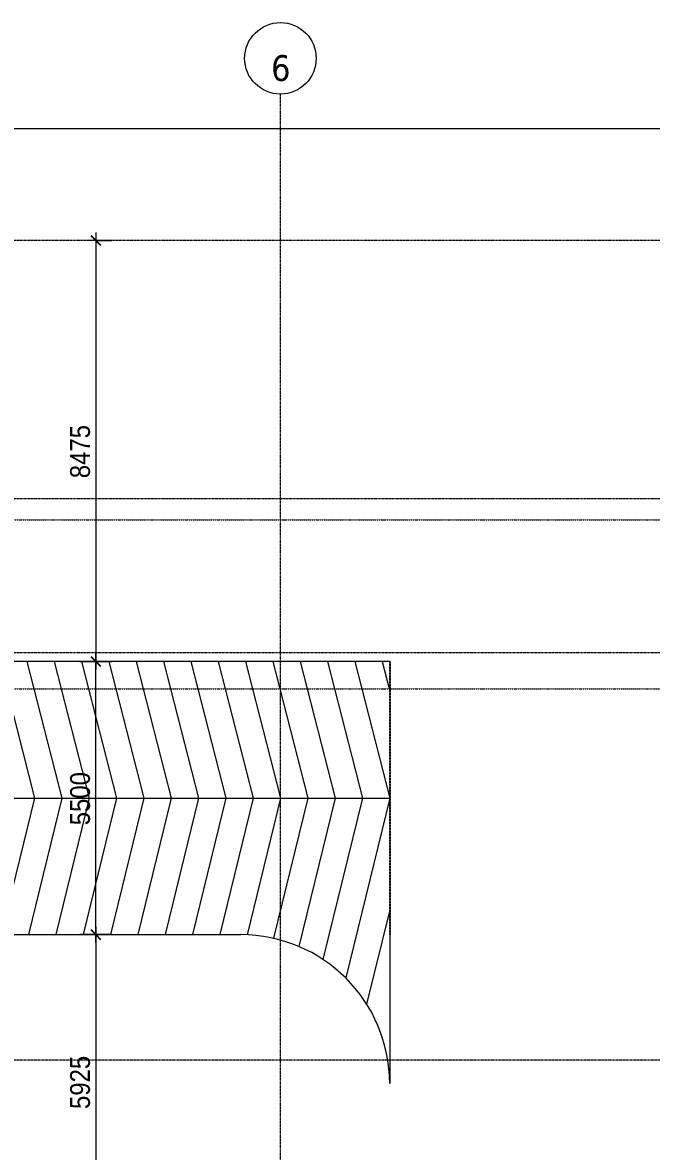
# Model space of a CAD drawing. Header units: millimetres. Extents: x 25998 to 252958, y -15958 to 83425.
# Drawn here: x 55761 to 68423, y 59898 to 82625 of the extents above; entities that cross this region are included whole.
import ezdxf

# ---------------------------------------------------------------- set-up
doc = ezdxf.new("R2010")
doc.units = ezdxf.units.MM
for name, pattern in [('Dash 1_16_', [3.175, 1.5875, -1.5875]), ('Dash Dot 3_16_', [7.9375, 4.7625, -1.5875, 0, -1.5875]), ('Grid Line', [22.225, 12.7, -3.175, 3.175, -3.175])]:
    doc.linetypes.add(name, pattern=pattern)
for name, color, linetype, lineweight in [('A-ANNO-DIMS', 211, 'Continuous', 9), ('A-ANNO-DIMS-160', 211, 'Continuous', 9), ('A-DETL-1', 90, 'Dash 1_16_', 25), ('A-DETL-THIN', 151, 'Continuous', 9), ('G-ANNO-SYMB-1', 111, 'Dash Dot 3_16_', 18), ('S-GRID-1', 1, 'Grid Line', 9), ('S-GRID-IDEN', 1, 'Continuous', 9)]:
    doc.layers.add(name, color=color, linetype=linetype, lineweight=lineweight)
doc.styles.add('Tahoma_B', font='tahomabd_0.ttf', dxfattribs={"height": 520})
doc.styles.add('UTM Avo', font='UTM Avo.ttf', dxfattribs={"width": 0.9, "height": 400})
doc.dimstyles.new('1_Dim_chi_tiet_2_5', dxfattribs={"dimscale": 304.8, "dimtxt": 399.720379, "dimasz": 0.629921, "dimexe": 0.524934, "dimexo": 0.0625, "dimgap": 0.052493, "dimtad": 1, "dimdec": 0, "dimrnd": 5, "dimzin": 0, "dimdsep": 46, "dimtxsty": 'UTM Avo', "dimblk1": 'OBLIQUE', "dimblk2": 'OBLIQUE', "dimsah": 1, "dimcen": 0.09, "dimdle": 0.524934, "dimazin": 0, "dimtfac": 1, "dimtdec": 4, "dimtix": 1, "dimtmove": 0, "dimatfit": 3, "dimfxl": 1.049869, "dimfxlon": 1, "dimtvp": 1, "dimtolj": 1, "dimtzin": 0, "dimarcsym": 2})

# ---------------------------------------------------------------- blocks, each defined once
blk = doc.blocks.new('Grid - M_Grid Head - Circle-353313-TKCS_MB TẦNG HẦM')
at = {"layer": 'S-GRID-IDEN'}
blk.add_circle((0, 0), 4.5, dxfattribs=at)
blk = doc.blocks.new('DIMBLOCK66-TKCS_MB TẦNG HẦM')
at = {"layer": 'A-ANNO-DIMS-160'}
for p, q in [((54953, 80811), (54953, 80331)), ((54953, 80491), (54953, 80811)), ((105953, 80811), (105953, 80331)), ((105953, 80491), (105953, 80811)), ((54793, 80491), (106113, 80491))]:
    blk.add_line(p, q, dxfattribs=at)
at = {"layer": 'A-ANNO-DIMS-160', "lineweight": 25}
for p, q in [((54953, 80491), (54857, 80395)), ((54953, 80491), (55049, 80587)), ((105953, 80491), (105857, 80395)), ((105953, 80491), (106049, 80587))]:
    blk.add_line(p, q, dxfattribs=at)
at = {"layer": 'A-ANNO-DIMS-160', "color": 0, "insert": (79768, 81011), "char_height": 400, "width": 1643.29, "attachment_point": 1, "line_spacing_factor": 1.110334, "style": 'UTM Avo'}
blk.add_mtext('51000', dxfattribs=at)
blk = doc.blocks.new('_Oblique')
at = {"color": 0, "linetype": 'ByBlock', "lineweight": -2}
blk.add_line((-0.5, -0.5), (0.5, 0.5), dxfattribs=at)
blk = doc.blocks.new('DIMBLOCK79-TKCS_MB TẦNG HẦM')
at = {"layer": 'A-ANNO-DIMS-160', "lineweight": 25}
for p, q in [((57237, 64262), (57141, 64358)), ((57237, 64262), (57333, 64166)), ((57237, 58337), (57141, 58433)), ((57237, 58337), (57333, 58241))]:
    blk.add_line(p, q, dxfattribs=at)
at = {"layer": 'A-ANNO-DIMS-160'}
for p, q in [((57237, 64422), (57237, 58177)), ((57557, 64262), (57077, 64262)), ((57237, 64262), (57557, 64262)), ((57557, 58337), (57077, 58337)), ((57237, 58337), (57557, 58337))]:
    blk.add_line(p, q, dxfattribs=at)
at = {"layer": 'A-ANNO-DIMS-160', "color": 0, "insert": (56718, 60752), "char_height": 400, "width": 1314.64, "attachment_point": 1, "rotation": 90, "line_spacing_factor": 1.110334, "style": 'UTM Avo'}
blk.add_mtext('5925', dxfattribs=at)
blk = doc.blocks.new('DIMBLOCK80-TKCS_MB TẦNG HẦM')
at = {"layer": 'A-ANNO-DIMS-160'}
for p, q in [((57557, 78237), (57077, 78237)), ((57237, 78397), (57237, 69602)), ((57237, 78237), (57557, 78237)), ((57557, 69762), (57077, 69762)), ((57237, 69762), (57557, 69762))]:
    blk.add_line(p, q, dxfattribs=at)
at = {"layer": 'A-ANNO-DIMS-160', "lineweight": 25}
for p, q in [((57237, 78237), (57141, 78333)), ((57237, 78237), (57333, 78141)), ((57237, 69762), (57141, 69858)), ((57237, 69762), (57333, 69666))]:
    blk.add_line(p, q, dxfattribs=at)
at = {"layer": 'A-ANNO-DIMS-160', "color": 0, "insert": (56718, 73452), "char_height": 400, "width": 1314.64, "attachment_point": 1, "rotation": 90, "line_spacing_factor": 1.110334, "style": 'UTM Avo'}
blk.add_mtext('8475', dxfattribs=at)
blk = doc.blocks.new('DIMBLOCK81-TKCS_MB TẦNG HẦM')
at = {"layer": 'A-ANNO-DIMS-160', "lineweight": 25}
for p, q in [((57237, 69762), (57141, 69858)), ((57237, 69762), (57333, 69666)), ((57237, 64262), (57141, 64358)), ((57237, 64262), (57333, 64166))]:
    blk.add_line(p, q, dxfattribs=at)
at = {"layer": 'A-ANNO-DIMS-160'}
for p, q in [((57237, 64102), (57237, 69922)), ((56917, 69762), (57397, 69762)), ((57237, 69762), (56917, 69762)), ((56917, 64262), (57397, 64262)), ((57237, 64262), (56917, 64262))]:
    blk.add_line(p, q, dxfattribs=at)
at = {"layer": 'A-ANNO-DIMS-160', "color": 0, "insert": (56718, 66464), "char_height": 400, "width": 1314.64, "attachment_point": 1, "rotation": 90, "line_spacing_factor": 1.110334, "style": 'UTM Avo'}
blk.add_mtext('5500', dxfattribs=at)

msp = doc.modelspace()

# ---------------------------------------------------------------- linework, layer by layer
at = {"layer": 'A-DETL-1'}
msp.add_line((63152.6, 69761.9), (63152.6, 64261.9), dxfattribs=at)
at = {"layer": 'A-DETL-THIN'}
for p, q in [((63152.6, 69761.9), (45952.6, 69761.9)), ((55299.6, 69761.9), (56002.6, 67011.9)), ((55849.6, 69761.9), (56552.6, 67011.9)), ((56399.6, 69761.9), (57102.6, 67011.9)), ((56949.6, 69761.9), (57652.6, 67011.9)), ((57499.6, 69761.9), (58202.6, 67011.9)), ((58049.6, 69761.9), (58752.6, 67011.9)), ((58599.6, 69761.9), (59302.6, 67011.9)), ((59149.6, 69761.9), (59852.6, 67011.9)), ((59699.6, 69761.9), (60402.6, 67011.9)), ((60249.2, 69763.5), (60952.6, 67011.9)), ((60799.6, 69761.9), (61502.6, 67011.9)), ((61349.6, 69761.9), (62052.6, 67011.9)), ((61899.6, 69761.9), (62602.6, 67011.9)), ((62449.6, 69761.9), (63152.6, 67011.9)), ((62999.6, 69761.9), (63152.6, 69163.7)), ((63152.6, 69761.9), (63152.6, 61261.9)), ((45952.6, 67011.9), (63152.6, 67011.9)), ((56002.6, 67011.9), (55330.5, 64261.9)), ((56552.6, 67011.9), (55880.5, 64261.9)), ((57102.6, 67011.9), (56430.5, 64261.9)), ((57652.6, 67011.9), (56980.5, 64261.9)), ((58202.6, 67011.9), (57530.5, 64261.9)), ((58752.6, 67011.9), (58080.5, 64261.9)), ((59302.6, 67011.9), (58630.5, 64261.9)), ((59852.6, 67011.9), (59180.5, 64261.9)), ((60402.6, 67011.9), (59730.5, 64261.9)), ((60952.6, 67011.9), (60279.8, 64259.2)), ((61502.6, 67011.9), (60812.5, 64188.4)), ((62052.6, 67011.9), (61322.4, 64024.4)), ((62602.6, 67011.9), (61808.7, 63763.4)), ((63152.6, 67011.9), (62267.3, 63389.8)), ((63152.6, 64761.4), (62688.9, 62864.1)), ((45952.6, 64261.9), (60152.6, 64261.9))]:
    msp.add_line(p, q, dxfattribs=at)
msp.add_arc((60152.6, 61261.9), 3000, 360, 90, dxfattribs=at)
at = {"layer": 'G-ANNO-SYMB-1'}
for p, q in [((26379.4, 72614.1), (134566.1, 72614.1)), ((26379.4, 69211.5), (134566.1, 69211.5))]:
    msp.add_line(p, q, dxfattribs=at)
at = {"layer": 'S-GRID-1'}
for p, q in [((60952.6, 77184.9), (60952.6, 81184.9)), ((128880.9, 78236.9), (31838.8, 78236.9)), ((60952.6, 16318.9), (60952.6, 77184.9)), ((128880.9, 73036.9), (31838.8, 73036.9)), ((128880.9, 69936.9), (31838.8, 69936.9)), ((128880.9, 61736.9), (31838.8, 61736.9))]:
    msp.add_line(p, q, dxfattribs=at)

# ---------------------------------------------------------------- block references
at = {"layer": 'S-GRID-IDEN', "xscale": 159.9999999999999, "yscale": 159.9999999999999, "zscale": 159.9999999999999}
msp.add_blockref('Grid - M_Grid Head - Circle-353313-TKCS_MB TẦNG HẦM', (60952.6, 81904.9), dxfattribs=at)

# ---------------------------------------------------------------- dimensions: what is measured, and where the dimension line sits
at = {"layer": 'A-ANNO-DIMS'}
dim = msp.add_linear_dim(base=(105952.6, 80491.3), p1=(54952.6, 80811.3), p2=(105952.6, 80811.3), dimstyle='1_Dim_chi_tiet_2_5', override={"dimpost": '<>', "dimfxl": 51000}, dxfattribs=at)
dim.commit()
dim.dimension.update_dxf_attribs({"geometry": 'DIMBLOCK66-TKCS_MB TẦNG HẦM', "text_midpoint": (80452.6, 80714.3)})
for base, p1, p2, override, picture, middle in [((57237.2, 69761.9), (57557.2, 78236.9), (57557.2, 69761.9), {"dimpost": '<>', "dimfxl": 8475}, 'DIMBLOCK80-TKCS_MB TẦNG HẦM', (57014.2, 73999.4)), ((57237.2, 69761.9), (56917.2, 64261.9), (56917.2, 69761.9), {"dimpost": '<>', "dimfxl": 5500}, 'DIMBLOCK81-TKCS_MB TẦNG HẦM', (57014.2, 67011.9)), ((57237.2, 58336.9), (57557.2, 64261.9), (57557.2, 58336.9), {"dimpost": '<>', "dimfxl": 5925}, 'DIMBLOCK79-TKCS_MB TẦNG HẦM', (57014.2, 61299.4))]:
    dim = msp.add_linear_dim(base=base, p1=p1, p2=p2, angle=90, dimstyle='1_Dim_chi_tiet_2_5', override=override, dxfattribs=at)
    dim.commit()
    dim.dimension.update_dxf_attribs({"geometry": picture, "text_midpoint": middle})

# ---------------------------------------------------------------- next in the draw order: texts
at = {"layer": 'S-GRID-IDEN', "insert": (60960.1, 81705.1), "char_height": 520, "width": 465.6, "attachment_point": 5, "line_spacing_factor": 0.996129, "style": 'Tahoma_B', "bg_fill": 3, "box_fill_scale": 1.25, "bg_fill_color": 256, "bg_fill_true_color": 13158600, "bg_fill_transparency": 0}
msp.add_mtext('\\pt2031.9988,4063.9976,6096.0016,8128.0004,10159.9992,12191.998,14224.002,16256.0008,18287.9996,20319.9984,22352.0024,24384.0012,26416,28447.9988,30479.9976,32512.0016,34544.0004,36575.9992,38607.998,40640.002,42672.0008,44703.9996,46735.9984,48768.0024,50800.0012,52832,54863.9988,56895.9976,58928.0016,60960.0004,62991.9992,65023.998;6', dxfattribs=at)

doc.saveas('drawing.dxf')
